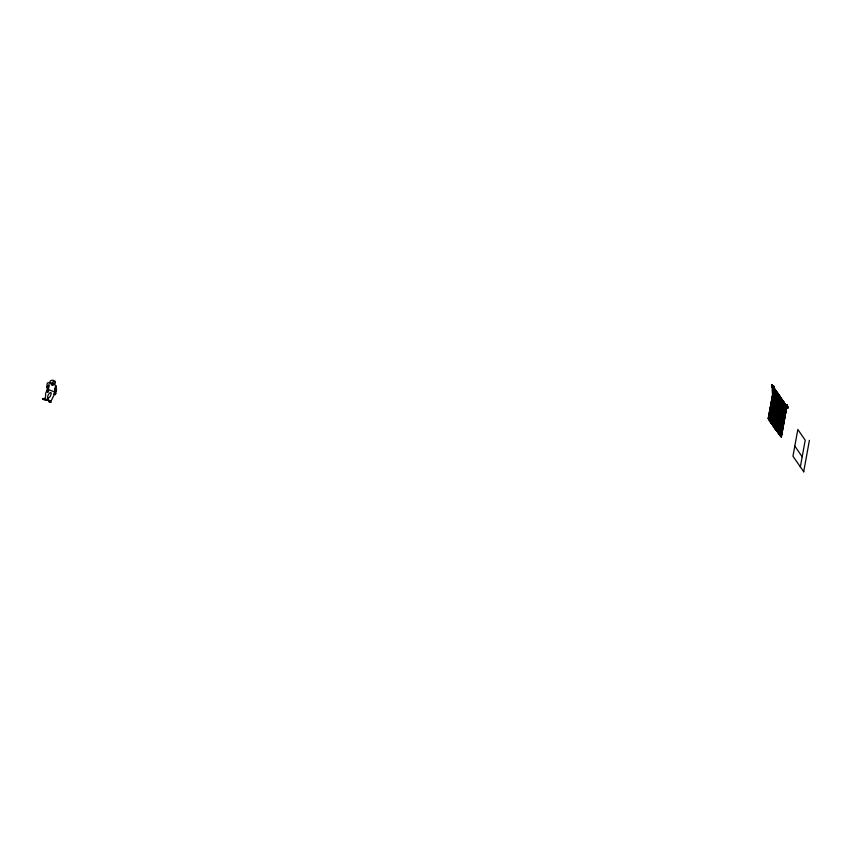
<?xml version="1.0" encoding="UTF-8"?>
<svg xmlns="http://www.w3.org/2000/svg" width="852" height="852" viewBox="0 0 852 852"><rect width="100%" height="100%" fill="white"/><g stroke="black" fill="none" stroke-linecap="round" stroke-linejoin="round"><path stroke-width="1.28" d="M784.788 409.62L785.267 407.48L780.656 410.877M47.084 391.526L47.201 385.722M773.243 395.403L772.966 388.278L773.669 389.694M772.881 391.505L772.743 388.246A2.141 1.885 21.8 0 1 772.231 387.372C771.848 395.541 774.159 406.702 780.123 413.944M773.584 426.767L778.93 433.434L771.869 423.774L777.759 393.177M773.818 390.951L773.733 392.985L773.999 389.875L776.193 403.443L778.909 409.94M47.435 400.376C35.56 395.775 48.734 403.166 47.84 398.789C46.178 393.975 54.166 388.64 50.055 396.734C46.359 398.502 49.246 401.92 51.205 400.791L54.315 394.572L55.391 394.391M47.339 386.009C45.369 378.948 53.814 386.126 52.643 381.994C55.87 379.875 56.147 385.637 53.378 383.347M47.254 390.887L47.776 392.239L47.691 391.27M783.329 413.476L784.5 409.695M54.539 393.635L53.985 394.178L54.943 390.866M48.639 400.302C47.989 401.91 52.004 403.635 50.609 401.154M47.595 390.962C49.395 394.359 47.787 387.639 49.033 384.145M774.489 427.15L779.942 396.308L774.18 427.065L780.528 436.16L783.702 414.849L781.412 424.019L777.439 426.884L774.947 426.788M774.947 392.41L775.086 391.366M46.998 390.812L47.456 391.899M768.184 418.502L773.946 387.745L768.483 418.588M768.291 418.673L773.946 387.745M774.521 388.565L768.76 419.333L774.404 388.405M769.1 419.823L774.873 389.066L769.409 419.908M769.218 419.983L774.873 389.066M769.676 420.643L775.448 389.886L769.676 420.643L774.649 389.662M770.027 421.144L775.789 390.376L770.336 421.218M770.144 421.303L775.789 390.376M770.485 421.793L776.257 391.036L770.794 421.878L771.156 421.165L769.324 420.281L771.241 422.251M770.602 421.964L776.257 391.036M776.843 391.888L776.076 393.667L776.46 391.334M771.06 422.624L776.715 391.696L771.252 422.539M771.411 423.114L777.173 392.357L771.72 423.199M771.529 423.284L777.173 392.357M771.869 423.774L777.45 393.091L778.217 393.837L777.78 393.23M771.987 423.934L777.642 393.017M772.444 424.594L778.164 393.773M778.675 394.497L772.913 425.255L778.558 394.327M778.334 396.894L779.207 397.234L778.334 396.894L779.143 395.158L773.371 425.915L779.026 394.987L779.601 395.807L773.829 426.575L779.601 395.807M773.371 425.915L779.026 394.987M773.829 426.575L779.484 395.647L778.621 395.328M774.298 427.225L779.942 396.308M779.942 397.213L774.756 427.885L780.528 397.128M774.756 427.885L780.411 396.968L780.794 397.873M775.213 428.545L780.869 397.618L775.405 428.46M775.565 429.035L781.327 398.278L775.874 429.12M775.682 429.206L781.327 398.278M776.023 429.696L781.603 399.024L776.023 429.696L776.758 430.196L772.359 424.2L776.332 429.781M776.14 429.866L781.753 398.885M782.37 399.758L776.598 430.516L782.136 399.439M776.598 430.516L782.253 399.599M782.828 400.419L777.067 431.176L782.711 400.259M777.525 431.836L783.073 400.781M783.755 401.739L777.982 432.497L783.467 401.324M777.982 432.497L783.638 401.569M778.334 432.986L784.096 402.229L778.643 433.072M778.451 433.157L784.096 402.229M778.909 433.817L784.404 402.666L784.5 404.785L783.627 404.444L784.5 404.785M785.022 403.55L779.367 434.467L784.83 403.624M779.718 434.967L785.48 404.21L780.027 435.042M779.836 435.127L785.48 404.21M780.294 435.787L785.757 404.945M780.751 436.448L786.215 405.605L787.291 405.36L787.78 407.788L785.597 406.404L787.12 405.296L785.597 406.404L787.12 405.296L787.78 407.788L785.768 406.468L787.12 405.296L787.78 407.788L785.565 406.266L787.12 405.296L787.78 407.788L785.81 406.244M781.103 436.938L786.865 406.18L781.412 437.023M781.22 437.108L786.865 406.18M800.337 466.971L805.204 440.207L797.834 429.451L792.967 456.214L803.787 471.795M803.67 471.848L809.4 440.346M768.76 419.333L768.376 418.864L772.05 421.527L774.553 421.633C779.537 421.921 778.408 412.474 780.656 413.231C782.211 416.245 779.655 422.517 775.586 423.689L772.956 423.572M781.337 413.742C784.756 417.256 779.229 425.808 773.925 424.797M784.362 413.369L785.054 410.078L783.286 412.347L784.756 409.929L783.435 411.548M772.892 424.701L777.067 431.176M784.234 413.177L785.054 410.078L783.904 413.156L781.817 411.644M56.562 389.524L55.369 394.678M48.745 387.042L48.969 385.594M780.656 410.749L782.573 410.142L785.182 407.703L784.969 405.935M784.713 411.207L783.765 413.848L784.841 410.163M784.426 410.824L784.756 409.929M55.412 386.574L54.901 390.876L56.392 391.409M54.304 384.327L52.11 384.944L50.737 382.644M785.033 406.979L783.606 408.353M54.986 388.118L54.901 390.695M54.56 384.497L52.057 385.136A7.327 3.994 29.2 0 1 50.502 383.219L50.449 382.623M783.19 403.305L782.264 405.318L780.751 406.319L780.07 405.744M47.073 390.301L45.688 393.123L45.465 397.575L44.485 398.491L47.403 399.769M56.296 390.014L56.338 385.935L53.559 383.858M774.212 426.745L770.794 421.878M54.858 392.825L55.881 393.517M47.03 386.616L48.628 387.309M786.034 406.447L787.12 405.296L787.78 407.788L785.661 406.063L787.12 405.296L786.705 406.159L787.78 407.788L787.291 405.36M48.671 400.632L48.798 401.249M782.04 428.173L776.981 430.686M54.986 394.284L53.942 394.455M55.327 382.143C55.327 380.162 50.758 379.215 49.885 381.696L50.087 382.58M782.509 414.796L783.552 414.242A1.597 1.47 -86.7 0 0 783.851 415.105L784.138 414.466L782.605 414.775M782.743 411.75L783.893 410.909M47.02 387.181L48.5 387.713M48.734 401.452L50.939 402.336M773.35 386.638L771.933 385.179L772.998 386.808L773.946 386.499L773.179 387.532L771.933 385.179L773.52 387.362L773.946 386.499L772.7 387.032L771.933 385.179L773.946 386.499L772.849 387.649L771.933 385.179L773.829 387.138L773.946 386.499L772.487 387.266L771.933 385.179L774.042 386.914L772.583 387.671L771.933 385.179L773.946 386.499L772.423 387.607L771.933 385.179L774.138 386.712L772.423 387.607L774.138 386.712L771.933 385.179L772.381 387.458L774.106 386.563M775.032 390.205L775.139 389.449M786.524 405.69L787.78 407.788L786.524 405.435M777.258 431.101L773.105 425.169M779.921 409.439L781.785 408.726M44.592 398.576L42.685 398.587M47.382 400.163L43.335 399.077M781.135 411.953L780.123 411.452M55.029 392.069L48.191 389.524M781.199 412.144L779.282 410.462M780.485 410.866L779.282 409.78M49.416 401.697L48.766 401.303M784.372 404.902L785.139 405.861M770.368 422.294L775.469 428.833L770.368 422.294L771.433 422.858M780.294 410.653L779.495 409.918A4.548 1.619 66.6 0 1 778.792 408.928L776.949 404.285M781.891 408.108L780.996 407.458M782.168 409.397L779.963 407.394A9.489 3.376 66.6 0 1 778.398 405.073L775.821 398.15M779.75 409.386L778.057 406.031M780.879 414.764L781.603 415.414M781.731 407.565L777.876 402.432M770.08 420.888L774.191 424.839M56.509 390.908L54.847 390.173M776.438 392.985L777.109 393.794M774.276 427.512L779.75 434.499L773.722 426.916L778.185 432.827M780.879 404.604L778.59 401.207M779.868 411.186L779.346 410.558A6.869 2.449 66.6 0 1 778.302 408.981L775.863 402.442L774.053 389.854L775.032 393.134M780.592 407.043L780.176 406.542A7.604 2.705 66.6 0 1 778.92 404.679L776.736 398.693M770.709 421.452L774.915 426.447M779.825 401.345L780.677 403.358L779.74 400.11L780.198 401.675C777.663 400.504 781.092 401.313 780.23 403.486L779.825 401.345L779.963 401.931M770.719 421.783L774.212 426.202M774.234 426.192L771.55 422.635L774.234 426.703M774.18 427.054L779.197 433.774M776.268 392.591L773.179 388.565C772.434 395.882 775.618 402.921 779.282 409.077M776.555 393.454L775.682 393.113L776.076 393.667M768.951 419.248L769.537 420.92M794.82 446.054L802.179 456.81M782.509 414.487L783.51 415.222M781.082 400.131L777.322 394.7M779.868 434.925L780.528 436.16M777.301 401.324L775.789 397.373M778.76 408.992L776.822 403.901M784.66 406.713L785.129 407.799M778.313 402.698L779.079 404.338A4.505 1.608 66.6 0 0 779.569 405.105M774.138 399.95L776.3 406.755L779.974 412.975L775.757 405.35L773.265 395.403M777.258 403.241L776.566 399.812M776.673 402.506L775.767 397.959M775.512 397.82L776.396 402.016M776.364 401.867L775.299 395.754M775.022 393.816L775.299 395.488M775.15 393.177L775.192 391.505A2.29 1.96 15.9 0 1 775.735 392.378L776.364 398.8M775.086 394.05L775.373 396.563M772.061 423.859L775.874 429.227L772.061 423.859M779.857 401.473L780.347 402.006L779.857 401.473M787.12 405.296L786.364 406.34L787.78 407.788L785.885 405.829L787.12 405.296M774.851 391.015L774.745 391.782L774.851 391.015M777.503 394.795L777.397 395.552L777.503 394.795M780.144 398.566L780.038 399.332L780.144 398.566M781.465 400.461L781.369 401.217L781.465 400.461M782.796 402.346L782.69 403.102L782.796 402.346M785.725 404.551L785.619 405.307L785.725 404.551M785.438 406.116L785.331 406.883L785.438 406.116M781.731 414.53L780.602 413.646L781.753 414.562"/></g></svg>
